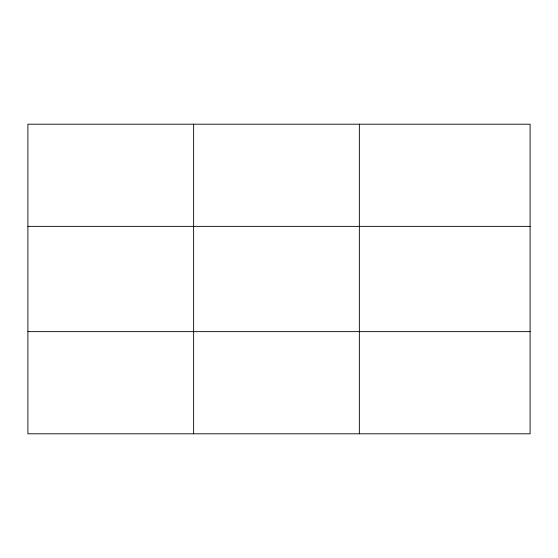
<?xml version="1.0" encoding="UTF-8"?>
<svg xmlns="http://www.w3.org/2000/svg" width="558" height="558" viewBox="0 0 558 558"><rect width="100%" height="100%" fill="white"/><g stroke="black" fill="none" stroke-linecap="round" stroke-linejoin="round"><path stroke-width="0.84" d="M193.626 433.803L193.626 124.197M359.352 433.803L359.352 124.197M530.1 331.633L530.1 433.803L27.9 433.803L27.9 124.197L530.1 124.197L530.1 331.633L27.9 331.633M27.9 226.367L530.1 226.367"/></g></svg>
